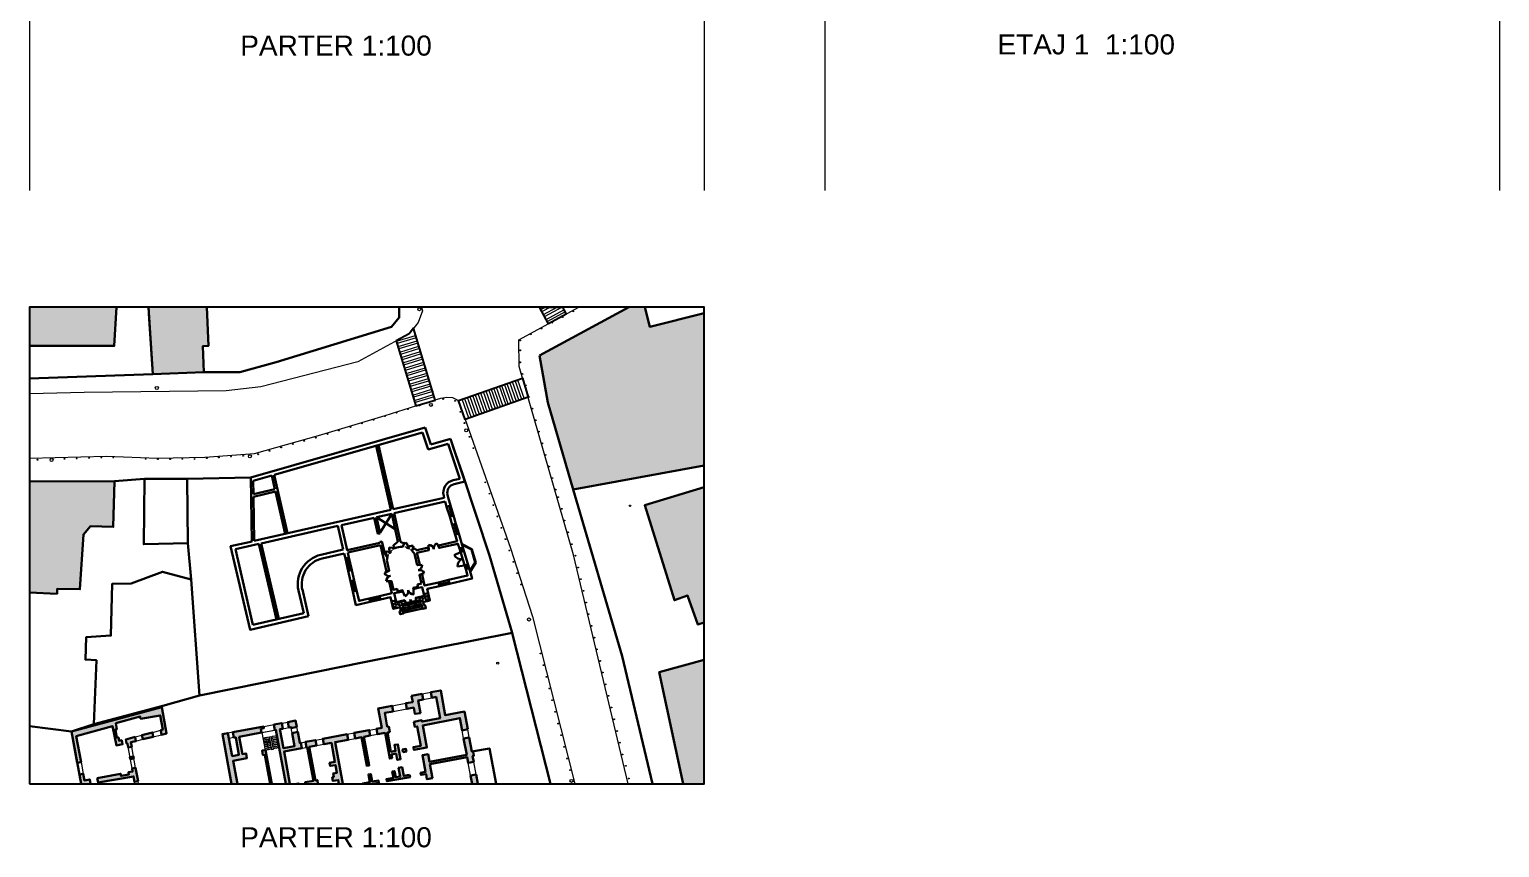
# Model space of a CAD drawing. Header units: metres. Extents: x 18 to 1339, y 13 to 503.
# Drawn here: x 906.5 to 1089.7, y 248.1 to 350.1 of the extents above; entities that cross this region are included whole.
import ezdxf

# ---------------------------------------------------------------- set-up
doc = ezdxf.new("R2010")
doc.units = ezdxf.units.M
doc.header["$MEASUREMENT"] = 0
doc.linetypes.add('DASHED2', pattern=[0.375, 0.25, -0.125])
for name, color, linetype, lineweight in [('1_parcele', 5, 'Continuous', 30), ('cladiri', 1, 'Continuous', 30), ('hatch constr', 246, 'Continuous', 30), ('l.verde', 120, 'Continuous', 9), ('linie pereti rectorat', 1, 'Continuous', 18), ('Stalpi', 5, 'Continuous', 15), ('strazi', 7, 'Continuous', 13), ('tamplarii sit', 252, 'Continuous', 13), ('Treceri de pietoni', 253, 'Continuous', 9)]:
    doc.layers.add(name, color=color, linetype=linetype, lineweight=lineweight)
for name, color, linetype in [('contur piatra cubica', 147, 'Continuous'), ('SECTION-LINES', 4, 'Continuous'), ('Stalpi protectie pietoni', 250, 'Continuous')]:
    doc.layers.add(name, color=color, linetype=linetype)
doc.layers.add('deff', color=5, linetype='Continuous', plot=False)
doc.styles.get("Standard").update_dxf_attribs({"font": 'arial.ttf'})

msp = doc.modelspace()

# ---------------------------------------------------------------- hatches: boundary and pattern name
at = {"layer": 'hatch constr', "lineweight": 9, "transparency": 33554585}
h = msp.add_hatch(color=256, dxfattribs=at)
h.dxf.hatch_style = 1
h.paths.add_polyline_path([(928.63, 315.46), (921.34, 315.46), (921.89, 307.1), (928.27, 307.34), (928.15, 310.62), (928.82, 310.64)])
h.paths.add_polyline_path([(917.38, 315.46), (906.52, 315.46), (906.52, 310.63), (917.1, 310.63)])
h = msp.add_hatch(color=256, dxfattribs=at)
h.dxf.hatch_style = 1
h.paths.add_polyline_path([(990.62, 314.73), (983.81, 313.01), (983.19, 315.46), (981.2, 315.46), (970.09, 309.42), (971.13, 303.56), (974.26, 292.72), (990.62, 295.73)])
h.paths.add_polyline_path([(990.62, 293.02), (983.19, 290.78), (986.9, 278.95), (988.53, 279.52), (989.82, 275.91), (990.62, 276.15)])
h.paths.add_polyline_path([(990.62, 271.53), (985, 269.99), (987.98, 256.06), (990.62, 256.06)])
h = msp.add_hatch(color=256, dxfattribs=at)
h.dxf.hatch_style = 1
h.paths.add_polyline_path([(917.12, 293.76), (906.52, 293.73), (906.52, 279.89), (909.97, 279.76), (909.99, 280.38), (912.81, 280.32), (913.24, 287.15), (914.13, 288.16), (916.97, 288.07)])
at = {"layer": 'hatch constr', "linetype": 'Continuous', "lineweight": 0, "transparency": 33554585}
h = msp.add_hatch(color=256, dxfattribs=at)
h.dxf.hatch_style = 1
h.paths.add_polyline_path([(952.27, 278.31, 1), (951.81, 278.31, 1)])
h.paths.add_polyline_path([(952.97, 278.48, 1), (952.51, 278.48, 1)])
h.paths.add_polyline_path([(955.13, 279.07, 1), (955.59, 279.07, 1)])
h.paths.add_polyline_path([(956.28, 279.22, 1), (955.82, 279.22, 1)])
at = {"layer": 'hatch constr', "transparency": 33554587}
h = msp.add_hatch(color=256, dxfattribs=at)
h.dxf.hatch_style = 1
h.paths.add_polyline_path([(931.26, 262.39), (930.57, 262.27), (931.72, 256.06), (932.43, 256.06), (931.9, 258.95), (933.63, 259.27), (933.52, 259.85), (933.07, 259.77), (932.67, 261.94), (935.44, 262.45), (935.34, 262.94), (935.75, 263.02), (935.71, 263.21), (931.87, 262.51), (932, 261.82), (932.23, 261.86), (932.63, 259.69), (931.79, 259.53)])
h.paths.add_polyline_path([(937.96, 263.63), (936.99, 263.45), (937.11, 262.76), (937.24, 262.78), (938.48, 256.06), (938.99, 256.06), (938.25, 260.08), (940.47, 260.5), (940.35, 261.19), (940.21, 261.16), (939.95, 262.53), (939.27, 262.4), (939.56, 260.78), (938.17, 260.52), (937.73, 262.88), (938.09, 262.94)])
h.paths.add_polyline_path([(939.69, 263.95), (938.73, 263.77), (938.86, 263.08), (939.13, 263.13), (939.15, 263.02), (939.84, 263.15)])
h.paths.add_polyline_path([(935.93, 260.28), (935.51, 260.21), (935.61, 259.65), (935.86, 259.7), (936.53, 256.06), (936.71, 256.06)])
h.paths.add_polyline_path([(942.15, 261.52), (940.91, 261.29), (941.04, 260.6), (941.15, 260.62), (941.92, 256.45), (940.88, 256.26), (940.92, 256.06), (942.45, 256.06), (942.48, 256.07), (942.4, 256.54), (942.17, 256.5), (941.4, 260.67), (942.28, 260.83)])
h.paths.add_polyline_path([(946.23, 261.56), (946.1, 262.25), (943.08, 261.69), (943.21, 261), (944.15, 261.17), (944.59, 258.8), (943.93, 258.68), (944.01, 258.29), (944.66, 258.41), (944.84, 257.45), (944.37, 257.36), (944.45, 256.91), (944.25, 256.88), (944.34, 256.42), (945, 256.54), (945.09, 256.06), (945.56, 256.06), (944.6, 261.26)])
h.paths.add_polyline_path([(948.87, 262.76), (946.98, 262.41), (947.11, 261.72), (947.91, 261.87), (948.56, 258.31), (948.86, 258.36), (948.2, 261.92), (949, 262.07)])
h.paths.add_polyline_path([(951.3, 263.2), (951.11, 263.17), (950.79, 264.9), (951.84, 265.1), (951.72, 265.79), (949.97, 265.47), (950.42, 263.04), (949.78, 262.92), (949.91, 262.24), (950.84, 262.41), (951.43, 259.22), (951.72, 259.27), (951.63, 259.72), (952.21, 259.83), (952.35, 259.05), (952.78, 259.13), (952.43, 260.98), (952.01, 260.91), (952.15, 260.16), (951.57, 260.06), (951.13, 262.46), (951.43, 262.52)])
h.paths.add_polyline_path([(954.95, 266.47), (955.59, 266.59), (955.46, 267.28), (954.14, 267.04), (954.28, 266.26), (953.42, 266.1), (953.54, 265.41), (954.41, 265.57), (954.56, 264.77), (955.24, 264.89)])
h.paths.add_polyline_path([(957.77, 267.7), (956.52, 267.47), (956.65, 266.79), (957.2, 266.89), (957.69, 264.24), (955.44, 263.82), (955.41, 263.98), (954.43, 263.8), (954.54, 263.17), (954.84, 263.22), (955.29, 260.81), (954.36, 260.64), (954.43, 260.29), (956.06, 260.61), (955.53, 263.35), (960.17, 264.25), (960.45, 262.73), (961.14, 262.86), (960.73, 265.06), (958.33, 264.62)])
h.paths.add_polyline_path([(961.32, 261.85), (960.63, 261.73), (961.01, 259.68), (956.36, 258.82), (956.19, 259.75), (955.5, 259.63), (955.88, 257.56), (955.27, 257.45), (955.33, 257.17), (955.94, 257.28), (956.06, 256.63), (956.74, 256.76), (956.42, 258.52), (961.07, 259.37), (961.19, 258.7), (961.88, 258.82), (961.75, 259.53), (961.91, 259.56), (961.81, 260.11), (961.65, 260.08)])
h.paths.add_polyline_path([(962.18, 257.22), (961.49, 257.09), (961.68, 256.06), (962.39, 256.06)])
h.paths.add_polyline_path([(952.96, 258.14), (952.53, 258.06), (952.73, 256.98), (952.16, 256.88), (952.01, 257.66), (951.73, 257.61), (951.87, 256.82), (951.01, 256.66), (951.06, 256.38), (953.96, 256.91), (953.9, 257.2), (953.16, 257.06)])
h.paths.add_polyline_path([(953.43, 260.42), (953.01, 260.34), (953.07, 260.01), (953.49, 260.08)])
h.paths.add_polyline_path([(950.07, 256.2), (950.02, 256.48), (949.23, 256.34), (949.05, 257.29), (948.76, 257.23), (948.94, 256.28), (948.06, 256.12), (948.07, 256.06), (949.35, 256.06)])
h = msp.add_hatch(color=256, dxfattribs=at)
h.dxf.hatch_style = 1
h.paths.add_polyline_path([(914.04, 256.62), (913.37, 256.5), (913.23, 257.31), (912.75, 257.22), (912.96, 256.06), (914.14, 256.06)])
h.paths.add_polyline_path([(919.49, 257), (919.62, 256.32), (920.06, 256.4), (919.75, 258.05), (919.31, 257.97), (919.38, 257.6), (918.86, 257.51), (918.91, 257.24), (917.94, 257.06), (917.89, 257.33), (914.98, 256.79), (915.09, 256.22)])
h.paths.add_polyline_path([(919.49, 259.49), (919.05, 259.41), (919.09, 259.15), (919.53, 259.24)], flags=17)
h.paths.add_polyline_path([(919.78, 261.4), (919.68, 261.91), (918.53, 261.58), (918.63, 261.08), (918.73, 261.1), (918.83, 260.59), (919.27, 260.67), (919.16, 261.25)], flags=17)
h.paths.add_polyline_path([(921.85, 262.47), (920.53, 262.15), (920.66, 261.62), (921.95, 261.94)], flags=17)
h.paths.add_polyline_path([(923, 265.62), (911.76, 262.57), (912.48, 258.69), (912.95, 258.78), (912.36, 262), (916.89, 263.24), (917.37, 260.85), (918.12, 260.99), (918.03, 261.49), (917.7, 261.43), (917.62, 261.86), (917.43, 261.82), (917.23, 262.85), (917.43, 262.89), (917.29, 263.61), (920.32, 264.47), (920.38, 264.18), (922.82, 264.59), (923.16, 262.82), (922.88, 262.75), (922.97, 262.19), (923.61, 262.34)])

# ---------------------------------------------------------------- linework, layer by layer
at = {"layer": '1_parcele'}
for points in [[(906.52, 306.56), (921.89, 307.1), (921.43, 314.01), (921.34, 315.46)], [(952.57, 315.46), (952.6, 315.31), (952.6, 314.17), (951.64, 313), (944.45, 310.8), (937.26, 308.61), (932.72, 307.34), (928.27, 307.34), (921.89, 307.1), (921.34, 315.46)], [(970.09, 309.42), (981.2, 315.46)], [(984.17, 256.06), (980.39, 271.99), (974.26, 292.72), (971.13, 303.56), (970.09, 309.42)], [(959.3, 298.16), (960.51, 294.55), (963.87, 284.51), (966.67, 274.87), (948.01, 271.2), (939.65, 269.47), (927.71, 267.07), (926.68, 281.54), (926.25, 286.04), (926.16, 294.08), (934.09, 294.24), (955.82, 300.45)], [(906.52, 293.73), (917.12, 293.76), (920.87, 294.09), (926.16, 294.08)], [(966.68, 274.82), (971.47, 256.06)], [(927.71, 267.07), (923.14, 265.78), (914.56, 263.51), (911.76, 262.57), (906.52, 263.24)], [(911.76, 262.57), (912.96, 256.06)]]:
    msp.add_lwpolyline(points, dxfattribs=at)
at = {"layer": 'cladiri'}
for p, q in [((958.89, 289.37), (958.51, 290.59)), ((959, 290.74), (959.36, 289.52)), ((959.2, 288.33), (959.58, 287.1)), ((960.04, 287.24), (959.67, 288.46)), ((946.24, 282.59), (945.89, 284.16)), ((946.69, 282.7), (946.33, 284.26)), ((960.1, 285.38), (960.89, 282.81)), ((960.23, 284.94), (960.68, 285.08)), ((961.31, 282.94), (960.54, 285.52)), ((960.75, 283.27), (961.17, 283.4)), ((946.53, 281.32), (946.82, 280.04)), ((946.99, 281.42), (947.29, 280.15)), ((957.49, 281.17), (958.75, 281.47)), ((957.6, 280.71), (958.86, 281)), ((948.87, 279.16), (950.15, 279.46)), ((948.97, 278.73), (950.25, 279.03))]:
    msp.add_line(p, q, dxfattribs=at)
at = {"layer": 'cladiri', "lineweight": 30}
for points in [[(917.38, 315.46), (917.1, 310.63), (906.52, 310.63)], [(970.09, 309.42), (981.2, 315.46)], [(983.19, 315.46), (983.81, 313.01), (983.81, 313.01), (990.62, 314.73)], [(990.62, 295.73), (974.26, 292.72), (971.13, 303.56), (970.09, 309.42)], [(958.19, 291.72), (951.86, 290.28)], [(958.7, 291.76), (959, 290.74), (958.51, 290.59), (958.32, 291.24)], [(951.57, 290.21), (934.54, 286.33)], [(951.68, 289.72), (949.77, 289.29)], [(958.32, 291.24), (951.99, 289.8)], [(959.36, 289.52), (958.89, 289.37), (959.2, 288.33), (959.67, 288.46), (959.36, 289.52)], [(944.96, 288.2), (935.4, 286.02)], [(945.63, 285.27), (944.96, 288.2)], [(949.49, 289.23), (945.42, 288.3)], [(945.42, 288.3), (946.12, 285.18), (950.2, 286.11)], [(935.11, 285.95), (932.19, 285.29)], [(934.24, 286.27), (933.91, 286.19)], [(960.04, 287.24), (959.58, 287.1), (959.82, 286.31), (957.48, 285.78), (957.56, 285.46), (959.91, 285.98), (960.1, 285.38), (960.54, 285.52), (960.04, 287.24)], [(946.33, 284.26), (945.89, 284.16), (945.74, 284.78)], [(946.19, 284.88), (946.33, 284.26)], [(946.24, 282.59), (946.69, 282.7), (946.99, 281.42)], [(946.99, 281.42), (946.53, 281.32), (946.24, 282.59)], [(955.37, 281.02), (955.12, 282.09), (955.44, 282.16), (955.76, 280.77), (957.49, 281.17), (957.6, 280.71), (956.09, 280.37), (956.21, 279.82), (955.66, 279.7), (955.46, 280.58), (954.98, 280.47), (954.88, 280.91), (955.36, 281.02)], [(958.75, 281.47), (958.86, 281), (961.69, 281.65), (961.31, 282.94), (960.89, 282.81), (961.13, 282.02), (958.75, 281.47)], [(950.15, 279.46), (950.25, 279.03), (951.52, 279.32), (951.64, 278.8), (952.17, 278.92), (951.97, 279.82), (952.43, 279.92), (952.33, 280.35), (951.87, 280.25), (951.63, 281.33), (951.33, 281.26), (951.66, 279.81), (950.15, 279.46)], [(947.29, 280.15), (946.82, 280.04), (947.21, 278.33), (948.97, 278.73), (948.87, 279.16), (947.59, 278.86), (947.29, 280.15)], [(961.65, 260.08), (963.85, 260.49), (964.67, 256.06)]]:
    msp.add_lwpolyline(points, dxfattribs=at)
at = {"layer": 'cladiri', "lineweight": 30, "flags": 128}
for points in [[(928.63, 315.46), (928.82, 310.64), (928.15, 310.62), (928.27, 307.34), (921.89, 307.1), (921.34, 315.46)], [(906.52, 279.89), (909.97, 279.76), (909.99, 280.38), (912.81, 280.32), (913.24, 287.15), (914.13, 288.16), (916.97, 288.07), (917.12, 293.76), (906.52, 293.73)], [(990.62, 276.15), (989.82, 275.91), (988.53, 279.52), (986.9, 278.95), (983.19, 290.78), (990.62, 293.02)], [(990.62, 271.53), (985, 269.99), (987.98, 256.06)]]:
    msp.add_lwpolyline(points, dxfattribs=at)
at = {"layer": 'cladiri'}
for points in [[(934.09, 294.24), (955.82, 300.45)], [(955.82, 300.45), (956.53, 298.33)], [(937, 294.55), (955.5, 299.84)], [(955.5, 299.84), (956.21, 297.72)], [(956.53, 298.33), (959.01, 299.04)], [(959.01, 299.04), (960.79, 293.73)], [(949.71, 298.18), (951.57, 290.21)], [(950, 298.27), (951.86, 290.28)], [(956.21, 297.72), (958.69, 298.43)], [(958.69, 298.43), (960.14, 294.09)], [(934.09, 294.24), (934.24, 286.27)], [(934.39, 293.81), (936.71, 294.47)], [(934.39, 293.81), (934.43, 292.15)], [(936.71, 294.47), (937.1, 292.78)], [(937, 294.55), (938.69, 287.28)], [(934.43, 292.15), (937.1, 292.78)], [(934.43, 291.84), (937.17, 292.49)], [(934.43, 291.84), (934.54, 286.33)], [(935.12, 292), (935.12, 292)], [(937.17, 292.49), (938.4, 287.21)], [(958.14, 291.96), (958.19, 291.72)], [(958.14, 291.94), (958.15, 291.92)], [(949.38, 289.68), (949.38, 289.68)], [(950.21, 287.38), (951.68, 289.72)], [(959.18, 289.46), (958.81, 290.68)], [(959.23, 289.48), (958.87, 290.7)], [(949.95, 287.21), (949.49, 289.23)], [(950.23, 287.27), (949.77, 289.29)], [(949.77, 289.29), (952.1, 287.8)], [(959.86, 287.18), (959.49, 288.41)], [(959.92, 287.2), (959.55, 288.43)], [(941.3, 276.96), (934.01, 275.26), (931.59, 285.66), (933.91, 286.19)], [(937.31, 276.54), (935.11, 285.95)], [(937.6, 276.61), (935.4, 286.02)], [(946.19, 284.88), (950.27, 285.81)], [(950.23, 287.27), (949.95, 287.21)], [(950.17, 286.22), (950.45, 286.28)], [(950.2, 286.11), (950.17, 286.22)], [(951.02, 282.53), (950.26, 285.82)], [(961.44, 282.5), (962.13, 283.65), (961.65, 285.29), (960.43, 285.91)], [(961.41, 282.58), (962.06, 283.66), (961.6, 285.25), (960.45, 285.84)], [(934.38, 275.86), (932.19, 285.29)], [(945.63, 285.27), (942.83, 284.61)], [(943.01, 284.14), (945.74, 284.78)], [(946.44, 282.64), (946.08, 284.21)], [(946.5, 282.65), (946.14, 284.22)], [(960.42, 285), (960.29, 285.44)], [(960.48, 285.02), (960.35, 285.46)], [(961.07, 282.87), (960.93, 283.33)], [(961.13, 282.88), (960.99, 283.34)], [(946.73, 281.36), (947.03, 280.09)], [(946.79, 281.38), (947.09, 280.1)], [(954.95, 280.6), (954.34, 280.47), (954.37, 280.34), (954.98, 280.47)], [(957.56, 280.89), (958.81, 281.18)], [(957.57, 280.83), (958.83, 281.12)], [(940.7, 277.34), (940.05, 280.14)], [(941.3, 276.96), (940.53, 280.26)], [(948.91, 278.98), (950.2, 279.27)], [(948.92, 278.92), (950.21, 279.21)], [(952.11, 278.9), (952.17, 278.63), (953.31, 278.89), (953.29, 278.95), (952.22, 278.7), (952.17, 278.92)], [(952.43, 279.92), (953.06, 280.05), (953.03, 280.18), (952.4, 280.04)], [(955.66, 279.7), (955.71, 279.5), (954.66, 279.26), (954.67, 279.2), (955.78, 279.45), (955.72, 279.71)], [(940.7, 277.34), (934.38, 275.86)]]:
    msp.add_lwpolyline(points, dxfattribs=at)
for points in [[(960.14, 294.09), (959.33, 293.9, 0.418231), (958.14, 291.96, 0.215485)], [(960.79, 293.73), (959.44, 293.41, 0.418231), (958.62, 292.08), (958.7, 291.76)]]:
    msp.add_lwpolyline(points, format="xyb", dxfattribs=at)
at = {"layer": 'cladiri', "ltscale": 0.5, "flags": 128}
for points in [[(950.54, 289.46), (950.54, 289.47)], [(951.74, 289.44), (951.74, 289.44)], [(953.04, 277.93), (955.34, 278.47)], [(953.06, 278.48), (955.07, 278.96)], [(953.11, 278.25), (955.17, 278.71)], [(953.03, 277.64), (955.46, 278.21)], [(953.09, 277.37), (955.53, 277.93)]]:
    msp.add_lwpolyline(points, dxfattribs=at)
at = {"layer": 'cladiri', "lineweight": 30}
msp.add_lwpolyline([(951.99, 289.8), (952.77, 286.23), (953.2, 286.01), (953, 285.61, 0.13274), (952.06, 285.41), (952.06, 285.41), (951.85, 285.73), (952.44, 286.27), (951.68, 289.72)], format="xyb", dxfattribs=at)
at = {"layer": 'cladiri', "linetype": 'Continuous', "lineweight": 30}
for points in [[(951.02, 282.53), (951.36, 282.61), (951.06, 283.93, -0.04789), (951.13, 284.28), (950.8, 284.79), (950.45, 286.28)], [(954.84, 283.31), (955.15, 283.38), (954.81, 284.85), (956.29, 285.18), (956.21, 285.5), (954.83, 285.19), (954.37, 285.42), (954.2, 285.08, -0.084787), (954.56, 284.57), (954.84, 283.31)]]:
    msp.add_lwpolyline(points, format="xyb", dxfattribs=at)
at = {"layer": 'cladiri', "linetype": 'Continuous'}
for points in [[(953.36, 286.16), (953, 285.61)], [(956.26, 285.82), (956.29, 285.17)], [(957.56, 285.46), (957.3, 286.06)], [(950.88, 284.96), (951.13, 284.28)], [(952.06, 285.41), (951.33, 285.52)], [(954.2, 285.08), (954.36, 285.72)], [(959.45, 284.54), (960.23, 284.94)], [(951.36, 282.61), (950.75, 282.36)], [(954.84, 283.31), (955.46, 283.34)], [(955.12, 282.09), (955.7, 282.33)], [(960.75, 283.27), (959.88, 283.16)], [(950.98, 281.3), (951.64, 281.33)], [(954.37, 280.34), (954.4, 279.67)], [(953.06, 280.05), (953.32, 279.43)], [(953.31, 278.89), (953.58, 278.24)], [(954.67, 279.2), (954.7, 278.5)]]:
    msp.add_lwpolyline(points, dxfattribs=at)
at = {"layer": 'cladiri', "lineweight": 30, "flags": 128}
msp.add_lwpolyline([(914.56, 263.51), (923.14, 265.78), (927.71, 267.07), (926.68, 281.54), (923.11, 282.49), (919.18, 281.03), (916.85, 281), (916.68, 274.54), (913.58, 274.33), (913.49, 271.55), (914.87, 271.46)], close=True, dxfattribs=at)
at = {"layer": 'cladiri', "lineweight": 30, "ltscale": 0.5, "flags": 128}
for points in [[(953.06, 278.48), (953.11, 278.25), (953.04, 277.93), (953.03, 277.64), (953.11, 277.29), (952.73, 277.2), (952.65, 277.55), (952.74, 277.57), (952.74, 277.96), (952.76, 278.07), (951.85, 277.87), (951.64, 278.79)], [(956.21, 279.82), (956.42, 278.91), (955.54, 278.71), (955.6, 278.62), (955.76, 278.28), (955.84, 278.3), (955.92, 277.95), (955.54, 277.86), (955.46, 278.21), (955.34, 278.47), (955.17, 278.71), (955.07, 278.96)]]:
    msp.add_lwpolyline(points, dxfattribs=at)
at = {"layer": 'cladiri', "ltscale": 0.5, "const_width": 0.02, "flags": 128}
for points in [[(954.31, 277.65), (954.06, 278.72), (953.11, 278.25)], [(954.06, 278.72), (955.17, 278.71)]]:
    msp.add_lwpolyline(points, dxfattribs=at)
at = {"layer": 'cladiri', "linetype": 'Continuous', "lineweight": 30}
for centre in [(952.04, 278.31), (952.74, 278.48), (955.36, 279.07), (956.05, 279.22)]:
    msp.add_circle(centre, 0.23, dxfattribs=at)
at = {"layer": 'cladiri', "linetype": 'Continuous'}
for centre, radius, start, end in [((953, 285.61), 0.657, 336.0446, 56.0446), ((956.29, 285.18), 0.65, 12.1563, 92.65), ((957.56, 285.46), 0.65, 112.7513, 192.4538), ((951.14, 284.27), 0.734, 51.1381, 110.3941), ((952.06, 285.41), 0.734, 171.1381, 231.1381), ((954.2, 285.08), 0.657, 76.0446, 156.0446), ((960.23, 284.94), 0.875, 207.189, 287.189), ((960.75, 283.27), 0.875, 107.189, 187.189), ((951.36, 282.61), 0.655, 202.3878, 282.3878), ((954.84, 283.31), 0.625, 283.2508, 3.1936), ((955.12, 282.09), 0.625, 22.8085, 102.7513), ((951.64, 281.33), 0.655, 102.3878, 182.3878), ((953.06, 280.05), 0.67, 292.7513, 12.3271), ((953.3, 278.89), 0.701, 292.7318, 12.695), ((954.37, 280.34), 0.67, 192.3271, 272.7513), ((954.67, 279.2), 0.7, 192.8076, 272.7513)]:
    msp.add_arc(centre, radius, start, end, dxfattribs=at)
at = {"layer": 'cladiri'}
for centre, radius, start, end in [((943.71, 280.96), 3.76, 103.6906, 192.5466), ((943.71, 280.96), 3.26, 102.5053, 193.7486), ((943.24, 280.85), 3.76, 102.5053, 102.5617), ((943.71, 280.96), 3.76, 193.7057, 193.7486)]:
    msp.add_arc(centre, radius, start, end, dxfattribs=at)
at = {"layer": 'cladiri', "linetype": 'DASHED2', "lineweight": 5}
for start, end in [(117.2119, 164.0991), (45.1224, 86.9669)]:
    msp.add_arc((952.9, 283.77), 1.84, start, end, dxfattribs=at)
at = {"layer": 'cladiri'}
msp.add_3dface([(920.87, 294.09), (926.16, 294.08), (926.25, 286.04), (920.76, 285.91)], dxfattribs=at)
at = {"layer": 'contur piatra cubica'}
for points in [[(971.21, 313.4), (970.09, 315.46), (972.94, 315.46), (973.12, 315.13), (973.41, 314.6), (971.21, 313.4)], [(952.24, 311.25), (954.69, 303.17), (957.09, 303.89), (954.4, 312.84), (953.84, 312.13), (952.24, 311.25)], [(959.99, 303.82), (967.97, 306.63), (968.66, 304.23), (960.82, 301.47), (959.99, 303.82)]]:
    msp.add_lwpolyline(points, dxfattribs=at)
at = {"layer": 'deff', "lineweight": 9}
for points in [[(906.52, 436.71), (906.52, 330.01)], [(990.62, 436.71), (990.62, 330.01)], [(1005.62, 436.71), (1005.62, 330.01)], [(1089.72, 436.71), (1089.72, 330.01)]]:
    msp.add_lwpolyline(points, dxfattribs=at)
at = {"layer": 'l.verde'}
for centre, radius in [((981.37, 290.71), 0.0877), ((964.87, 271.1), 0.125)]:
    msp.add_circle(centre, radius, dxfattribs=at)
at = {"layer": 'linie pereti rectorat', "lineweight": 30}
for points in [[(961.14, 262.86), (960.45, 262.73), (960.17, 264.25), (955.53, 263.35), (956.06, 260.61), (954.43, 260.29), (954.36, 260.64), (955.29, 260.81), (954.84, 263.22), (954.54, 263.17), (954.43, 263.8), (955.41, 263.98), (955.44, 263.82), (957.69, 264.24), (957.2, 266.89), (956.65, 266.79), (956.52, 267.47), (957.77, 267.7), (958.33, 264.62), (960.73, 265.06)], [(951.84, 265.1), (951.72, 265.79), (949.97, 265.47), (950.42, 263.04), (949.78, 262.92), (949.91, 262.24), (950.84, 262.41), (951.43, 259.22), (951.72, 259.27), (951.63, 259.72), (952.21, 259.83), (952.35, 259.05), (952.78, 259.13), (952.43, 260.98), (952.01, 260.91), (952.15, 260.16), (951.57, 260.06), (951.13, 262.46), (951.43, 262.52), (951.3, 263.2), (951.11, 263.17), (950.79, 264.9)], [(955.46, 267.28), (954.14, 267.04), (954.28, 266.26), (953.42, 266.1), (953.54, 265.41), (954.41, 265.57), (954.56, 264.77), (955.24, 264.89), (954.95, 266.47), (955.59, 266.59)], [(912.95, 258.78), (912.48, 258.69), (911.76, 262.57), (923, 265.62), (923.61, 262.34), (922.97, 262.19), (922.88, 262.75), (923.16, 262.82), (922.82, 264.59), (920.38, 264.18), (920.32, 264.47), (917.29, 263.61), (917.43, 262.89), (917.23, 262.85), (917.43, 261.82), (917.62, 261.86), (917.7, 261.43), (918.03, 261.49), (918.12, 260.99), (917.37, 260.85), (916.89, 263.24), (912.36, 262)], [(939.15, 263.02), (939.13, 263.13), (938.86, 263.08), (938.73, 263.77), (939.69, 263.95), (939.84, 263.15)], [(921.95, 261.94), (920.66, 261.62), (920.53, 262.15), (921.85, 262.47)], [(949, 262.07), (948.87, 262.76), (946.98, 262.41), (947.11, 261.72), (947.91, 261.87), (948.56, 258.31), (948.86, 258.36), (948.2, 261.92)], [(919.78, 261.4), (919.16, 261.25), (919.27, 260.67), (918.83, 260.59), (918.73, 261.1), (918.63, 261.08), (918.53, 261.58), (919.68, 261.91), (919.68, 261.91)], [(953.07, 260.01), (953.01, 260.34), (953.43, 260.42), (953.49, 260.08)], [(961.32, 261.85), (960.63, 261.73), (961.01, 259.68), (956.36, 258.82), (956.19, 259.75), (955.5, 259.63), (955.88, 257.56), (955.27, 257.45), (955.33, 257.17), (955.94, 257.28), (956.06, 256.63), (956.74, 256.76), (956.42, 258.52), (961.07, 259.37), (961.19, 258.7), (961.88, 258.82), (961.75, 259.53), (961.91, 259.56), (961.81, 260.11), (961.65, 260.08)], [(919.09, 259.15), (919.53, 259.24), (919.49, 259.49), (919.05, 259.41)], [(914.98, 256.79), (915.09, 256.22), (919.49, 257), (919.62, 256.32), (920.06, 256.4), (919.75, 258.05), (919.31, 257.97), (919.38, 257.6), (918.86, 257.51), (918.91, 257.24), (917.94, 257.06), (917.89, 257.33)], [(953.9, 257.2), (953.96, 256.91), (951.06, 256.38), (951.01, 256.66), (951.87, 256.82), (951.73, 257.61), (952.01, 257.66), (952.16, 256.88), (952.73, 256.98), (952.53, 258.06), (952.96, 258.14), (953.16, 257.06)]]:
    msp.add_lwpolyline(points, close=True, dxfattribs=at)
for points in [[(931.72, 256.06), (930.57, 262.27), (931.26, 262.39), (931.79, 259.53), (932.63, 259.69), (932.23, 261.86), (932, 261.82), (931.87, 262.51), (935.71, 263.21), (935.75, 263.02), (935.34, 262.94), (935.44, 262.45), (932.67, 261.94), (933.07, 259.77), (933.52, 259.85), (933.63, 259.27), (931.9, 258.95), (932.43, 256.06)], [(938.99, 256.06), (938.25, 260.08), (940.47, 260.5), (940.35, 261.19), (940.21, 261.16), (939.95, 262.53), (939.27, 262.4), (939.56, 260.78), (938.17, 260.52), (937.73, 262.88), (938.09, 262.94), (937.96, 263.63), (936.99, 263.45), (937.11, 262.76), (937.24, 262.78), (938.48, 256.06)], [(945.56, 256.06), (944.6, 261.26), (946.23, 261.56), (946.1, 262.25), (943.08, 261.69), (943.21, 261), (944.15, 261.17), (944.59, 258.8), (943.93, 258.68), (944.01, 258.29), (944.66, 258.41), (944.84, 257.45), (944.37, 257.36), (944.45, 256.91), (944.25, 256.88), (944.34, 256.42), (945, 256.54), (945.09, 256.06)], [(936.53, 256.06), (935.86, 259.7), (935.61, 259.65), (935.51, 260.21), (935.93, 260.28), (936.71, 256.06)], [(942.45, 256.06), (942.48, 256.07), (942.4, 256.54), (942.17, 256.5), (941.4, 260.67), (942.28, 260.83), (942.15, 261.52), (940.91, 261.29), (941.04, 260.6), (941.15, 260.62), (941.92, 256.45), (940.88, 256.26), (940.92, 256.06)], [(912.96, 256.06), (912.75, 257.22), (913.23, 257.31), (913.37, 256.5), (914.04, 256.62), (914.14, 256.06)], [(949.35, 256.06), (950.07, 256.2), (950.02, 256.48), (949.23, 256.34), (949.05, 257.29), (948.76, 257.23), (948.94, 256.28), (948.06, 256.12), (948.07, 256.06)], [(962.39, 256.06), (962.18, 257.22), (961.49, 257.09), (961.68, 256.06)], [(940.1, 256.06), (940.09, 256.12), (939.81, 256.06)]]:
    msp.add_lwpolyline(points, dxfattribs=at)
at = {"layer": 'linie pereti rectorat'}
msp.add_lwpolyline([(936.5, 261.48), (935.66, 261.75)], dxfattribs=at)
at = {"layer": 'SECTION-LINES'}
msp.add_lwpolyline([(906.52, 256.06), (990.62, 256.06), (990.62, 315.46), (906.52, 315.46)], close=True, dxfattribs=at)
at = {"layer": 'Stalpi', "lineweight": 9}
for centre in [(955.11, 315.2), (922.4, 305.39), (956.55, 303.28), (960.95, 300.12), (933.99, 296.88), (909.28, 296.42), (968.78, 276.54), (974.07, 256.43)]:
    msp.add_circle(centre, 0.19, dxfattribs=at)
at = {"layer": 'Stalpi protectie pietoni', "lineweight": 9}
for points in [[(971.56, 313.54), (971.65, 313.58), (971.7, 313.5), (971.61, 313.45), (971.56, 313.54)], [(972.88, 314.25), (972.97, 314.3), (973.02, 314.21), (972.93, 314.17), (972.88, 314.25)], [(974.2, 314.97), (974.29, 315.02), (974.34, 314.93), (974.25, 314.88), (974.2, 314.97)], [(968.93, 312.1), (969.02, 312.15), (969.06, 312.06), (968.98, 312.02), (968.93, 312.1)], [(970.25, 312.82), (970.33, 312.87), (970.38, 312.78), (970.3, 312.73), (970.25, 312.82)], [(967.63, 311.36), (967.73, 311.36), (967.73, 311.26), (967.63, 311.26), (967.63, 311.36)], [(967.63, 310.13), (967.73, 310.13), (967.73, 310.03), (967.63, 310.03), (967.63, 310.13)], [(967.63, 308.63), (967.73, 308.63), (967.73, 308.53), (967.63, 308.53), (967.63, 308.63)], [(967.87, 307.19), (967.96, 307.21), (967.99, 307.12), (967.89, 307.09), (967.87, 307.19)], [(968.29, 305.75), (968.38, 305.77), (968.41, 305.68), (968.31, 305.65), (968.29, 305.75)], [(968.69, 304.3), (968.79, 304.33), (968.81, 304.23), (968.72, 304.21), (968.69, 304.3)], [(969.11, 302.86), (969.21, 302.89), (969.23, 302.79), (969.14, 302.77), (969.11, 302.86)], [(969.53, 301.42), (969.62, 301.45), (969.65, 301.35), (969.56, 301.33), (969.53, 301.42)], [(969.93, 299.98), (970.02, 300), (970.05, 299.91), (969.96, 299.88), (969.93, 299.98)], [(970.35, 298.52), (970.44, 298.55), (970.47, 298.45), (970.38, 298.43), (970.35, 298.52)], [(970.77, 297.08), (970.86, 297.11), (970.89, 297.01), (970.8, 296.99), (970.77, 297.08)], [(971.19, 295.64), (971.28, 295.67), (971.31, 295.57), (971.21, 295.55), (971.19, 295.64)], [(971.62, 294.21), (971.71, 294.23), (971.74, 294.14), (971.64, 294.11), (971.62, 294.21)], [(972.04, 292.77), (972.13, 292.79), (972.16, 292.7), (972.07, 292.67), (972.04, 292.77)]]:
    msp.add_lwpolyline(points, dxfattribs=at)
for centre in [(952.25, 302.31), (953.69, 302.75), (955.12, 303.2), (958.08, 304.02), (959.56, 303.78), (960.22, 302.42), (946.52, 300.53), (947.95, 300.98), (949.39, 301.42), (950.82, 301.87), (960.75, 301.02), (940.77, 298.81), (942.22, 299.2), (943.65, 299.65), (945.09, 300.09), (961.35, 299.31), (930.13, 296.74), (931.64, 296.84), (933.15, 296.94), (935.01, 297.13), (936.45, 297.57), (937.89, 297.97), (939.33, 298.41), (961.84, 297.89), (907.54, 296.45), (910.88, 296.55), (912.41, 296.61), (913.95, 296.66), (915.48, 296.72), (916.98, 296.72), (921.01, 296.56), (922.53, 296.51), (924.06, 296.53), (925.58, 296.56), (927.11, 296.54), (928.62, 296.64), (963.33, 293.63), (963.83, 292.22), (972.41, 291.78), (964.33, 290.8), (972.85, 290.34), (964.83, 289.39), (965.33, 287.97), (973.19, 288.88), (965.83, 286.56), (973.66, 287.4), (974.12, 285.92), (966.32, 285.14), (974.58, 284.49), (966.82, 283.73), (967.29, 282.31), (974.91, 283.03), (967.78, 280.9), (975.24, 281.57), (975.56, 280.11), (975.89, 278.66), (976.21, 277.2), (976.58, 275.75), (976.93, 274.28), (970.2, 272.3), (977.25, 272.83), (977.63, 271.38), (970.57, 270.85), (970.94, 269.39), (977.96, 269.93), (971.31, 267.94), (978.33, 268.47), (971.67, 266.48), (978.68, 267.02), (972.04, 265.03), (979.04, 265.57), (979.39, 264.11), (972.41, 263.57), (972.78, 262.12), (979.75, 262.65), (973.14, 260.67), (980.09, 261.2), (973.51, 259.21), (980.43, 259.73), (980.85, 258.3), (973.88, 257.76), (981.2, 256.73)]:
    msp.add_circle(centre, 0.05, dxfattribs=at)
at = {"layer": 'strazi', "flags": 128}
for points in [[(955.38, 315.46), (955.51, 315), (954.97, 313.54), (953.84, 312.13), (947.46, 308.64), (935.37, 305.55), (931.02, 305.02), (913.35, 304.82), (906.52, 304.67)], [(981.15, 256.06), (974.33, 284.59), (967.55, 308.05), (967.5, 311.39), (975, 315.46)], [(906.52, 296.65), (916.11, 296.89), (922.46, 296.63), (928.37, 296.75), (934.58, 297.21), (942.56, 299.48), (950.83, 301.97), (956.38, 303.7), (957.78, 304.1), (958.52, 304.26), (959.25, 304.2), (959.99, 303.82)], [(959.99, 303.82), (966.47, 285.42), (969.22, 276.9), (974.49, 256.06)]]:
    msp.add_lwpolyline(points, dxfattribs=at)
at = {"layer": 'tamplarii sit'}
for points in [[(955.46, 267.28), (956.52, 267.47)], [(951.72, 265.79), (953.42, 266.1)], [(955.59, 266.59), (956.65, 266.79)], [(951.84, 265.1), (953.54, 265.41)], [(919.68, 261.91), (920.53, 262.15)], [(921.85, 262.47), (922.88, 262.75)], [(921.95, 261.94), (922.97, 262.19)], [(931.87, 262.51), (931.26, 262.39)], [(935.44, 262.45), (937.11, 262.76)], [(935.93, 260.28), (935.53, 262.47), (937.24, 262.78), (937.64, 260.6)], [(935.71, 263.21), (936.99, 263.45)], [(937.96, 263.63), (938.73, 263.77)], [(938.09, 262.94), (938.86, 263.08)], [(939.27, 262.4), (939.15, 263.02)], [(939.95, 262.53), (939.84, 263.15)], [(946.1, 262.25), (946.98, 262.41)], [(948.87, 262.76), (949.78, 262.92)], [(949, 262.07), (949.91, 262.24)], [(960.63, 261.73), (960.45, 262.73)], [(961.32, 261.85), (961.14, 262.86)], [(919.31, 257.97), (918.82, 260.66)], [(919.75, 258.05), (919.27, 260.67)], [(919.78, 261.4), (920.66, 261.62)], [(932, 261.82), (931.39, 261.71)], [(936.32, 260.35), (936.12, 261.41), (935.78, 261.12), (936.54, 261.27), (936.12, 261.41)], [(940.35, 261.19), (940.91, 261.29)], [(940.47, 260.5), (941.04, 260.6)], [(942.15, 261.52), (943.08, 261.69)], [(942.28, 260.83), (943.21, 261)], [(946.23, 261.56), (947.11, 261.72)], [(912.48, 258.69), (912.75, 257.22)], [(912.95, 258.78), (913.23, 257.31)], [(961.49, 257.09), (961.19, 258.7)], [(962.18, 257.22), (961.88, 258.82)], [(919.66, 256.06), (919.62, 256.32)], [(920.12, 256.06), (920.06, 256.4)]]:
    msp.add_lwpolyline(points, dxfattribs=at)
at = {"layer": 'tamplarii sit', "linetype": 'DASHED2'}
for points in [[(936.61, 261.93), (936.61, 261.93), (937.37, 262.07), (937.37, 262.07)], [(935.66, 261.75), (935.66, 261.75), (936.43, 261.9), (936.43, 261.9)], [(935.7, 261.54), (935.7, 261.54), (936.46, 261.69), (936.46, 261.69)], [(936.65, 261.72), (936.65, 261.72), (937.41, 261.86), (937.41, 261.86)], [(936.69, 261.51), (936.69, 261.51), (937.45, 261.65), (937.45, 261.65)], [(936.72, 261.3), (936.72, 261.3), (937.49, 261.44), (937.49, 261.44)], [(936.76, 261.09), (936.76, 261.09), (937.53, 261.23), (937.53, 261.23)], [(936.8, 260.88), (936.8, 260.88), (937.56, 261.02), (937.56, 261.02)], [(936.84, 260.67), (936.84, 260.67), (937.6, 260.81), (937.6, 260.81)], [(936.88, 260.46), (936.88, 260.46), (937.64, 260.6), (937.64, 260.6)]]:
    msp.add_lwpolyline(points, close=True, dxfattribs=at)
at = {"layer": 'tamplarii sit'}
for points in [[(935.74, 261.33), (935.74, 261.33), (936.5, 261.48), (936.5, 261.48)], [(935.78, 261.12), (935.78, 261.12), (936.54, 261.27), (936.54, 261.27)], [(935.82, 260.91), (935.82, 260.91), (936.58, 261.06), (936.58, 261.06)], [(935.86, 260.7), (935.86, 260.7), (936.62, 260.85), (936.62, 260.85)], [(935.9, 260.49), (935.9, 260.49), (936.66, 260.63), (936.66, 260.63)], [(935.93, 260.28), (935.93, 260.28), (936.7, 260.42), (936.7, 260.42)], [(936.72, 260.32), (936.42, 261.93), (936.6, 261.97), (936.9, 260.36)]]:
    msp.add_lwpolyline(points, close=True, dxfattribs=at)
at = {"layer": 'Treceri de pietoni', "lineweight": 9}
for points in [[(970.26, 315.16), (970.81, 315.46)], [(971.44, 315.46), (970.4, 314.9), (970.26, 315.16)], [(970.59, 314.55), (972.28, 315.46)], [(972.91, 315.46), (970.73, 314.28), (970.59, 314.55)], [(970.92, 313.93), (973.12, 315.13), (973.26, 314.86), (971.07, 313.67), (970.92, 313.93)], [(952.25, 311.21), (954.64, 311.94), (954.73, 311.65), (952.34, 310.92), (952.25, 311.21)], [(952.45, 310.54), (954.85, 311.27), (954.93, 310.98), (952.54, 310.25), (952.45, 310.54)], [(952.66, 309.87), (955.05, 310.6), (955.14, 310.31), (952.75, 309.58), (952.66, 309.87)], [(952.86, 309.2), (955.25, 309.93), (955.34, 309.64), (952.95, 308.91), (952.86, 309.2)], [(953.07, 308.53), (955.46, 309.26), (955.54, 308.97), (953.15, 308.24), (953.07, 308.53)], [(953.27, 307.86), (955.66, 308.59), (955.75, 308.3), (953.36, 307.57), (953.27, 307.86)], [(953.47, 307.19), (955.86, 307.92), (955.95, 307.63), (953.56, 306.9), (953.47, 307.19)], [(953.68, 306.52), (956.07, 307.25), (956.16, 306.96), (953.76, 306.23), (953.68, 306.52)], [(953.88, 305.85), (956.27, 306.58), (956.36, 306.29), (953.97, 305.56), (953.88, 305.85)], [(966.02, 305.95), (966.85, 303.59), (966.57, 303.49), (965.74, 305.85), (966.02, 305.95)], [(966.68, 306.18), (967.51, 303.82), (967.23, 303.72), (966.4, 306.08), (966.68, 306.18)], [(967.34, 306.41), (968.17, 304.05), (967.89, 303.95), (967.06, 306.31), (967.34, 306.41)], [(954.08, 305.18), (956.48, 305.91), (956.56, 305.62), (954.17, 304.89), (954.08, 305.18)], [(954.29, 304.51), (956.68, 305.24), (956.77, 304.95), (954.38, 304.23), (954.29, 304.51)], [(954.49, 303.84), (956.88, 304.57), (956.97, 304.28), (954.58, 303.56), (954.49, 303.84)], [(961.4, 304.32), (962.23, 301.96), (961.94, 301.86), (961.11, 304.22), (961.4, 304.32)], [(962.06, 304.55), (962.89, 302.19), (962.6, 302.09), (961.77, 304.45), (962.06, 304.55)], [(962.72, 304.78), (963.55, 302.42), (963.26, 302.33), (962.43, 304.68), (962.72, 304.78)], [(963.38, 305.02), (964.21, 302.66), (963.92, 302.56), (963.09, 304.92), (963.38, 305.02)], [(964.04, 305.25), (964.87, 302.89), (964.58, 302.79), (963.75, 305.15), (964.04, 305.25)], [(964.7, 305.48), (965.53, 303.12), (965.24, 303.02), (964.41, 305.38), (964.7, 305.48)], [(965.36, 305.71), (966.19, 303.35), (965.91, 303.26), (965.08, 305.61), (965.36, 305.71)], [(960.74, 304.09), (961.57, 301.73), (961.28, 301.63), (960.45, 303.99), (960.74, 304.09)]]:
    msp.add_lwpolyline(points, dxfattribs=at)

# ---------------------------------------------------------------- texts
at = {"layer": 'l.verde', "char_height": 2.5, "attachment_point": 1}
for s, insert in [('PARTER 1:100', (932.79, 349.3)), ('ETAJ 1  1:100', (1027.14, 349.45)), ('PARTER 1:100', (932.79, 250.66))]:
    msp.add_mtext_dynamic_manual_height_columns(s, width=34.9602, gutter_width=1, heights=[0], dxfattribs=dict(at, insert=insert))

doc.saveas('drawing.dxf')
